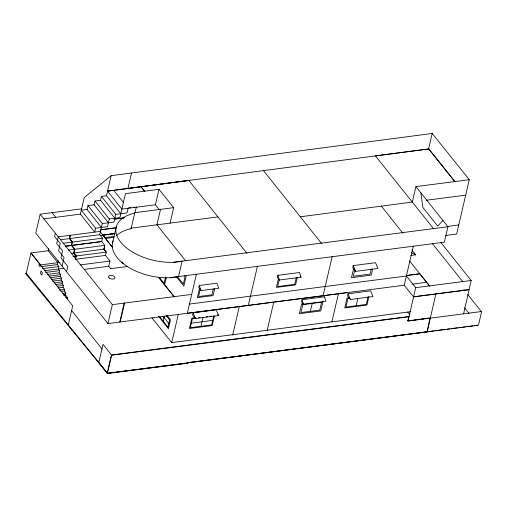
<?xml version="1.0" encoding="UTF-8"?>
<svg xmlns="http://www.w3.org/2000/svg" width="507" height="507" viewBox="0 0 507 507"><rect width="100%" height="100%" fill="white"/><g stroke="black" fill="none" stroke-linecap="round" stroke-linejoin="round"><path stroke-width="0.76" d="M107.37 373.539L111.629 355.23L103.035 344.329L98.789 362.575L107.37 373.539L187.812 363.132L187.685 362.587L427.135 331.882L435.893 293.902M67.108 298.794L67.425 297.356L65.397 294.884L65.834 292.989L64.275 291.031L64.655 289.377L63.026 287.336L63.47 285.441L62.101 283.73L62.545 281.835L61.113 280.041L61.55 278.147L60.181 276.435L60.599 274.661L59.167 272.867L59.687 270.618L58.318 268.906L58.869 266.543L57.31 264.584L58.223 260.649M463.594 313.833L469.127 289.712L413.535 296.906L404.225 285.232L413.306 246.206M434.043 330.843L107.44 373.241L26.288 273.178L30.99 252.974L48.222 250.743L48.653 248.652M81.576 208.846L40.186 214.201L35.782 233.119L107.934 323.567L347.453 292.577M39.343 263.45L38.906 265.345L40.078 266.809L40.516 264.92L30.99 252.974L72.704 305.867L68.268 324.936M41.035 271.144L40.516 273.387L41.878 275.105L42.404 272.855L41.162 271.125M55.377 233.239L54.604 236.554L60.257 243.639L58.609 250.731L64.059 257.562L62.076 266.08M70.099 235.299L69.332 238.607L72.114 242.105L71.348 245.413L74.453 249.311L73.572 253.094L75.917 256.029L75.302 258.678M70.479 235.248L69.706 238.563L72.495 242.054L71.728 245.363L74.833 249.26L73.952 253.044L76.297 255.984L75.524 259.292M66.569 271.714L67.78 266.511L60.941 257.936L62.595 250.845L59.49 246.947M101.406 227.466L87.065 209.486L81.285 210.234L95.62 228.213L94.714 232.117L80.372 214.138L84.225 197.584L111.141 175.682L432.192 133.461L469.286 179.712L456.636 234.063L445.704 235.476M87.065 209.486L87.971 205.582L94.087 204.796L108.422 222.769M94.087 204.796L94.967 201.013L100.519 200.29L114.855 218.27M100.519 200.29L101.425 196.386L106.47 195.734L120.812 213.713M106.47 195.734L111.141 175.682M65.72 246.256L101.717 241.598L102.515 238.17L99.727 234.678L102.313 223.562L87.971 205.582M100.126 231.686L112.693 247.568M94.967 201.013L109.303 218.986L107.516 226.673L95.62 228.213M110.944 268.983L108.771 266.251L109.981 261.048L105.488 255.414L106.261 252.106L103.916 249.165L104.797 245.382L101.742 241.484L65.416 246.18M72.951 256.415L106.261 252.106L103.935 249.165L104.816 245.382L68.521 250.078M101.425 196.386L115.767 214.366L113.974 222.053L102.313 223.562M112.712 242.156L116.306 226.718M128.334 188.972L127.948 188.484L131.516 173.007M128.068 208.301L126.991 212.915L115.767 214.366M107.934 323.567L112.339 304.644L40.186 214.201M116.73 235.565A43.875 23.829 13.1 0 1 129.621 228.942L131.091 228.714L134.685 213.27L134.285 212.769L173.66 207.661L170.067 223.105M134.995 212.858L136.383 206.888M187.882 362.835L478.45 325.241L481.65 311.501L408.008 321.026L408.8 316.514L111.432 354.982L107.173 373.291L187.812 363.132M119.791 322.034L124.196 303.11M120.172 321.983L124.576 303.059M109.303 218.986L119.906 217.617L125.476 193.655L159.002 189.32L155.408 204.758L121.883 209.099L107.547 191.126L428.599 148.906L454.811 181.588M160.516 209.366L156.929 224.816L185.619 260.782M165.542 277.031L163.945 283.869L164.325 283.825L159.109 277.285M164.636 284.738L166.22 277.937M163.165 321.07L164.325 316.108M186.151 276.315L183.845 286.138L176.265 276.638M410.302 311.729L171.734 342.593L178.375 314.061M196.38 274.268L187.298 313.301L404.225 285.232M199.245 285.498L198.75 287.627L201.095 290.568L218.758 288.28L216.907 283.217L199.245 285.498L201.095 290.568M193.078 312.825L192.552 315.075L195.353 318.58L218.568 315.582L216.293 309.821L193.078 312.825L195.353 318.58M199.485 288.527L197.362 297.634L213.086 295.6L214.67 288.768M200.278 289.218L198.567 296.551L211.939 294.82L213.308 288.958M200.987 326.318L203.104 317.211M213.764 315.829L211.647 324.936L190.328 327.693L192.445 318.586L196.253 318.098M214.398 315.893L212.148 325.557L189.434 328.492L191.861 318.085L194.992 317.68M232.688 334.994L239.285 306.653M248.348 305.284L257.404 266.378M277.868 275.333L277.373 277.456L279.389 279.991L301.038 277.19L299.517 272.532L277.868 275.333L279.389 279.991M278.533 278.299L276.41 287.406L295.568 284.928L297.33 277.342M267.202 330.241L273.723 302.197M279.237 279.851L277.678 286.556L294.713 284.351L296.272 277.646M301.995 299.707L301.532 301.722L303.484 304.168L325.938 301.266L324.455 296.804L301.995 299.707L303.484 304.168M310.36 311.355L312.204 303.433M323.086 295.619L332.142 256.707M323.073 301.114L320.792 310.93L299.345 313.7L301.627 303.889L303.522 303.642M324.341 297.279L324.455 296.804M331.889 321.875L338.53 293.344M353.233 265.579L352.733 267.709L355.667 271.378L377.93 268.501L375.497 262.702L353.233 265.579L355.667 271.378M353.588 268.59L351.465 277.697L371.263 275.136L372.677 269.065M348.03 293.775L347.536 295.904L350.4 299.498L372.981 296.576L370.611 290.853L348.03 293.775L350.4 299.498M354.666 270.282L353.271 276.277L370.047 274.103L371.27 268.862M356.123 305.765L357.777 298.674M368.095 296.646L366.282 304.454L345.97 307.084L347.948 298.566L349.513 298.363M368.906 296.665L366.954 305.068L344.747 307.945L347.061 298.008L349.355 297.71M469.286 179.712L415.917 186.614L412.324 202.059L300.296 216.787M428.599 148.906L432.192 133.461M408.8 316.514L408.008 321.026L415.683 287.684L406.373 276.011L189.447 304.073M429.492 286.03L419.809 273.742L406.183 275.504M426.583 282.228L412.692 284.142M415.917 186.614L447.935 226.749L444.341 242.194L170.137 277.665M440.691 242.264L471.193 280.498L469.07 289.605L413.56 296.785M442.922 220.463L437.706 226.04L422.794 207.35L420.93 192.901M134.685 213.27L133.214 213.498A43.875 23.829 13.1 0 0 121.306 242.872A43.875 23.829 13.1 0 0 174.807 262.252L182.133 261.137L178.54 276.581L171.214 277.697A43.875 23.829 13.1 0 1 127.637 266.688A43.875 23.829 13.1 0 1 113.15 240.844M247.042 253.392L188.845 180.435L107.547 191.126M100.5 235.476L114.69 233.638L103.124 235.09L104.759 237.625L114.062 236.389M114.138 219.151L124.266 217.82M100.342 229.912L116.021 227.846M104.746 237.631L112.573 247.435M188.845 180.435L127.941 188.477M43.9 218.859L80.372 214.138M128.658 207.889L130.977 207.591M133.297 207.287L134.837 207.09M114.031 219.189L124.082 217.89M100.323 229.798L116.553 227.694M100.494 231.369L58.242 236.832L56.676 243.575L59.458 247.067M217.947 216.914L130.686 228.213L131.091 228.714M60.434 239.76L99.727 234.678M102.832 235.058L115.19 233.461M63.223 243.252L102.515 238.17M105.412 238.442L114.005 237.327M426.45 200.233L465.692 195.157M71.348 253.38L103.967 249.159M75.144 259.343L105.488 255.414M40.516 264.92L59.858 262.417M41.707 266.6L57.31 264.584M42.493 268.659L58.869 266.543M80.017 264.927L109.981 261.048M26.288 273.178L25.35 273.298L107.44 373.241M44.28 270.719L63.926 268.292M45.548 272.449L59.687 270.618M84.181 269.432L108.771 266.251M47.55 274.369L59.167 272.867M48.983 276.163L60.599 274.661M110.678 268.64L127.745 266.435M50.117 277.735L60.181 276.435M447.047 226.477L458.759 224.956M173.73 262.22L447.935 226.749M51.41 279.458L61.55 278.147M52.532 281.151L61.113 280.041M53.964 282.944L62.545 281.835M55.865 284.535L62.101 283.73M57.228 286.252L63.47 285.441M58.349 287.938L63.026 287.336M59.237 290.074L64.655 289.377M61.176 291.43L64.275 291.031M62.735 293.388L65.834 292.989M65.891 297.558L67.425 297.356M410.784 255.465L415.753 254.825L411.855 249.938M112.339 304.644L191.703 294.377M406.69 275.555L419.783 273.856M415.683 287.684L471.193 280.498M198.535 317.8L200.062 317.604M206.153 316.818L207.674 316.622M209.961 316.324L211.482 316.127M191.386 323.143L212.706 320.386M111.629 355.23L408.997 316.755M410.119 320.481L412.432 320.183M414.739 319.885L416.279 319.683M418.592 319.385L420.132 319.188M422.439 318.89L423.979 318.688M426.292 318.39L427.832 318.193M469.869 326.191L472.949 325.792M474.489 325.595L477.562 325.196M435.602 330.64L445.723 329.328M447.282 329.125L449.62 328.821M451.179 328.618L457.409 327.807M458.968 327.611L461.3 327.307M462.859 327.104L465.198 326.8M466.751 326.597L469.089 326.293M407.939 320.944L430.139 317.889L427.135 331.882M411.519 252.714L415.753 254.825M407.533 312.09L409.751 314.321M159.002 189.32L173.66 207.661M144.501 191.088L141.066 186.785L144.888 191.576M155.313 204.632L159.312 209.651M454.855 181.569L428.865 148.988L375.433 155.896L433.504 228.606M432.173 243.354L462.676 281.588M463.797 289.611L464.786 290.847M467.746 294.561L481.561 311.875M464.545 307.812L468.981 313.37M381.289 206.076L402.964 233.239M409.618 260.959L429.524 285.91M263.469 170.625L321.85 243.81M300.233 276.176L301.038 277.19M217.636 314.41L218.568 315.582M184.168 275.314L185.106 276.486L183.344 284.053L177.241 276.404M113.726 190.328L123.283 202.306M158.729 277.329L174.281 296.829M158.571 277.291L174.186 296.861M167.063 315.525L170.504 319.835L168.438 328.707L158.615 316.387M166.264 315.791L169.636 320.018L167.988 327.11L159.794 316.843M163.032 316.317L168.812 323.561M152.005 317.864L171.734 342.593M52.044 212.667L55.764 217.319M48.178 250.692L57.747 262.689M71.62 310.518L101.958 348.981M123.423 263.247A1.16 0.615 12.5 0 1 121.895 262.727A1.16 0.615 12.5 0 1 122.396 261.967M302.806 304.65L300.962 312.572L319.759 310.138L321.603 302.216L302.806 304.65M65.397 294.884L63.857 295.08L65.397 294.884M109.29 278.083A3.327 1.774 12.5 0 0 114.816 278.28A3.327 1.774 12.5 0 0 110.995 275.377A3.327 1.774 12.5 0 0 109.29 278.083"/></g></svg>
